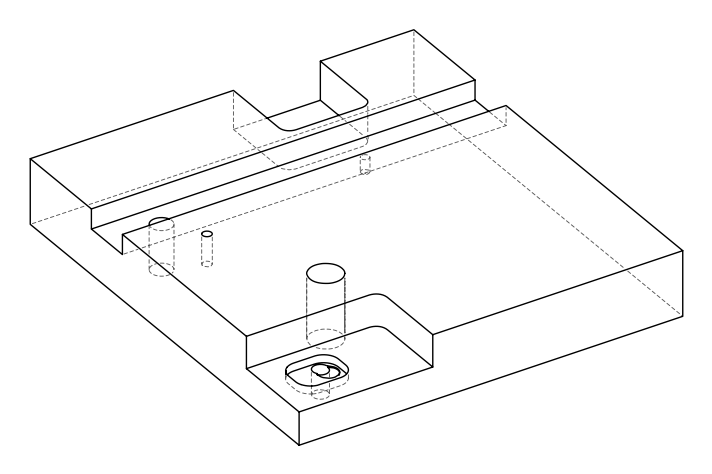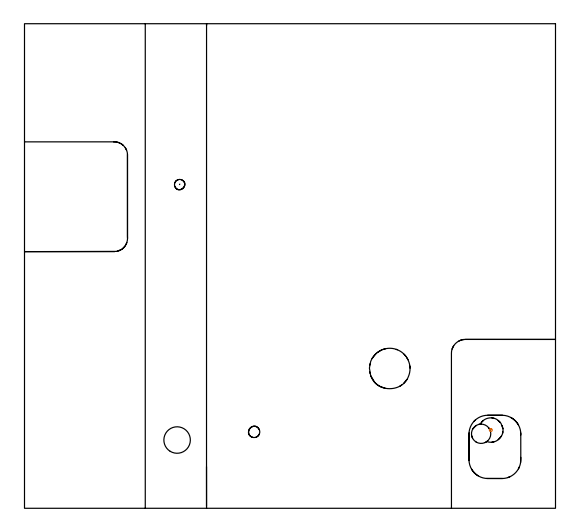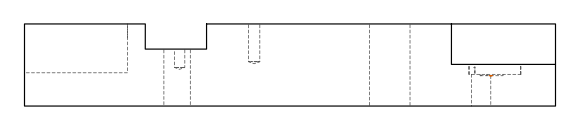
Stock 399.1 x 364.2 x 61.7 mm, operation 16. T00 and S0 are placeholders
(PLAN: 16 operations, 12 tool changes, 45.1 min)
(1 SPOT_DRILL | STEP1HOLE_1 | NXT0321_9005460120000 | 0.05 min | 2312 mm3)
(2 SPOT_DRILL_1 | STEP1HOLE_2 | NXT0321_9005460120000 | 0.04 min | 4188 mm3)
(3 SPOT_DRILL_2 | STEP1POCKET | NXT0321_9005460120000 | 0.03 min | 2013 mm3)
(4 SPOT_DRILL_3 | STEP1POCKET_2 | NXT0321_9005460120000 | 0.03 min | 0 mm3)
(5 DRILL_THROUGH_HOLE_INTO_CENTER | STEP1HOLE_1 | NXT0301_066 | 0.2 min | 2884 mm3)
(6 DRILL_TO_ENLARGE_THROUGH_HOLE | STEP1HOLE_1 | UGT0301_265 | 0.21 min | 13964 mm3)
(7 DRILL_THROUGH_HOLE_INTO_CENTER_1 | STEP1HOLE_2 | NXT0301_056 | 0.12 min | 1362 mm3)
(8 DRILL_TO_ENLARGE_THROUGH_HOLE_1 | STEP1HOLE_2 | NXT0301_106 | 0.13 min | 4615 mm3)
(9 DRILL_BLIND_HOLE_INTO_CENTER | STEP1POCKET | NXT0301_049 | 0.07 min | 704 mm3)
(10 DRILL_BLIND_HOLE_INTO_CENTER_1 | STEP1POCKET_2 | NXT0301_056 | 0.13 min | 1629 mm3)
(11 MILL_CORNER_NOTCH_RECTANGULAR | CORNER_NOTCH_RECTANGULAR | NXT0201_012 | Follow Part, ap 4, ae 75% | 17.09 min | 295995 mm3)
(12 MILL_RECTANGULAR_POCKET | POCKET_RECTANGULAR_STRAIGHT | UGT0201_006 | Follow Part, ap 7, ae 75% | 0.54 min | 11342 mm3)
(13 MILL_SLOT | SLOT_PARTIAL_RECTANGULAR | NXT0201_012 | Follow Part, ap 4, ae 75% | 16.55 min | 232825 mm3)
(14 MILL_RECTANGULAR_SLOT | SLOT_RECTANGULAR | UGT0201_009 | Follow Part, ap 11.25, ae 75% | 3.96 min | 308742 mm3)
(15 MILL_THROUGH_HOLE_FROM_SOLID_MATERIAL | STEP1HOLE | UGT0201_136 | Circular | 5.91 min | 45093 mm3)
(16 MILL_BLIND_HOLE_FROM_SOLID_MATERIAL | STEP1POCKET_1 | NXT0201_012 | Spiral | 0.05 min | 165 mm3)
(TOOL NXT0321_9005460120000 | NC Spot Drill, 142deg, 12mm, Carbide, Uncoated | D12 PA142 FL30 Z2)
(TOOL NXT0301_066 | Carbide Drill 9.5mm [860.1-0950-029A1-MM 2214] | D9.5 PA140 FL47 Z2)
(TOOL UGT0301_265 | Twist Drill 19.9 mm | D19.9 PA118 FL140 Z2)
(TOOL NXT0301_056 | Carbide Drill 8.5mm [860.1-0850-026A1-MM 2214] | D8.5 PA140 FL47 Z2)
(TOOL NXT0301_106 | Carbide Drill 14.5mm [860.1-1450-073A1-MM 2214] | D14.5 PA140 FL83 Z2)
(TOOL NXT0301_049 | Carbide Drill 7.8mm [860.1-0780-039A1-MM 2214] | D7.8 PA140 FL53 Z2)
(TOOL NXT0201_012 | ENDMILL 16mm [2P460-1600-NA 1630] | D16 FL38 Z6)
(TOOL UGT0201_006 | End Mill 28 mm | D28 FL25 Z2)
(TOOL UGT0201_009 | End Mill 45 mm | D45 FL63 Z6)
(TOOL UGT0201_136 | Carbide End Mill 20.0 | D20 FL30 Z4)
(OP 16 MILL_BLIND_HOLE_FROM_SOLID_MATERIAL)
G17 G21 G94 G90
T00 M6
G54
G17 G0 G90 X350.5 Y58.8 S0 M3
G43 Z71.7 H1
Z22.8
G94 G3 X351.075 Y59.375 R0.575 F250.
X350.5 Y59.95 R0.575
X349.35 Y58.8 R1.15
X350.5 Y59.95 R-1.15
X349.925 Y59.375 R0.575
X350.5 Y58.8 R0.575
G0 Z71.7
M5
M2
